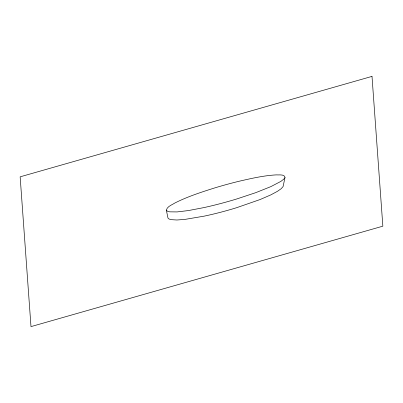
<?xml version="1.0" encoding="UTF-8"?>
<svg xmlns="http://www.w3.org/2000/svg" width="403" height="403" viewBox="0 0 403 403"><rect width="100%" height="100%" fill="white"/><g stroke="black" fill="none" stroke-linecap="round" stroke-linejoin="round"><path stroke-width="0.6" d="M285.037 177.31C284.226 173.95 278.947 175.184 276.327 174.882C263.854 175.547 251.613 178.368 239.478 181.164A137.096 42.365 -17.2 0 0 214.043 188.13C200.744 192.332 187.395 196.694 174.912 202.981C171.98 204.951 167.215 206.336 166.343 210.124L167.986 218.083L169.043 219.015L171.154 219.65L176.917 219.998L184.816 219.423L204.331 216.114A111.54 34.467 -17.2 0 0 214.88 213.711L219.217 212.623A123.328 38.109 -17.2 0 0 236.596 207.711L260.061 199.55L270.766 194.911L277.501 191.299L281.188 188.7L283.072 186.589L285.037 177.31L283.893 179.078L280.866 181.395L270.841 186.629L255.704 192.679L237.04 198.881A140.778 43.504 -17.2 0 1 219.116 203.948L214.643 205.087A126.27 39.02 -17.2 0 1 203.767 207.626L188.403 210.568L177.073 211.923L169.663 211.842L167.512 211.308L166.343 210.124M372.009 76.389L20.15 176.826L30.991 326.611L382.85 226.174L372.009 76.389"/></g></svg>
